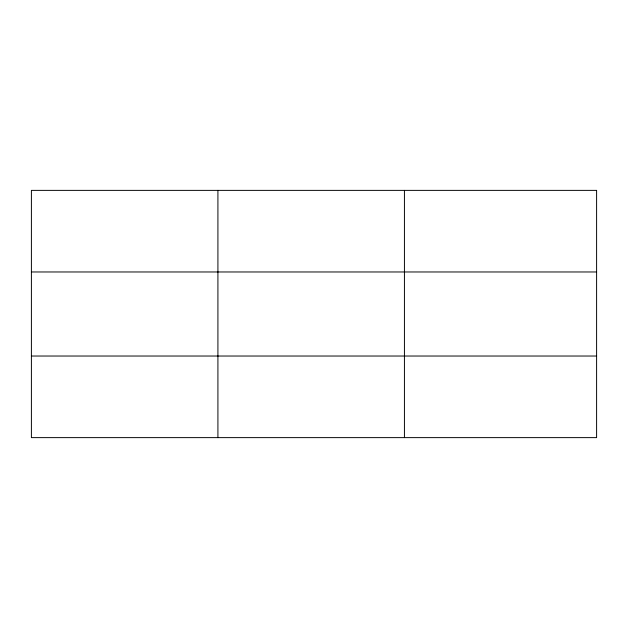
<?xml version="1.0" encoding="UTF-8"?>
<svg xmlns="http://www.w3.org/2000/svg" width="628" height="628" viewBox="0 0 628 628"><rect width="100%" height="100%" fill="white"/><g stroke="black" fill="none" stroke-linecap="round" stroke-linejoin="round"><path stroke-width="0.94" d="M217.916 190.378L217.916 437.622M404.432 190.378L404.432 437.622M31.4 271.971L596.6 271.971M31.4 356.029L596.6 356.029M596.6 190.378L596.6 437.622L31.4 437.622L31.4 190.378L596.6 190.378"/></g></svg>
